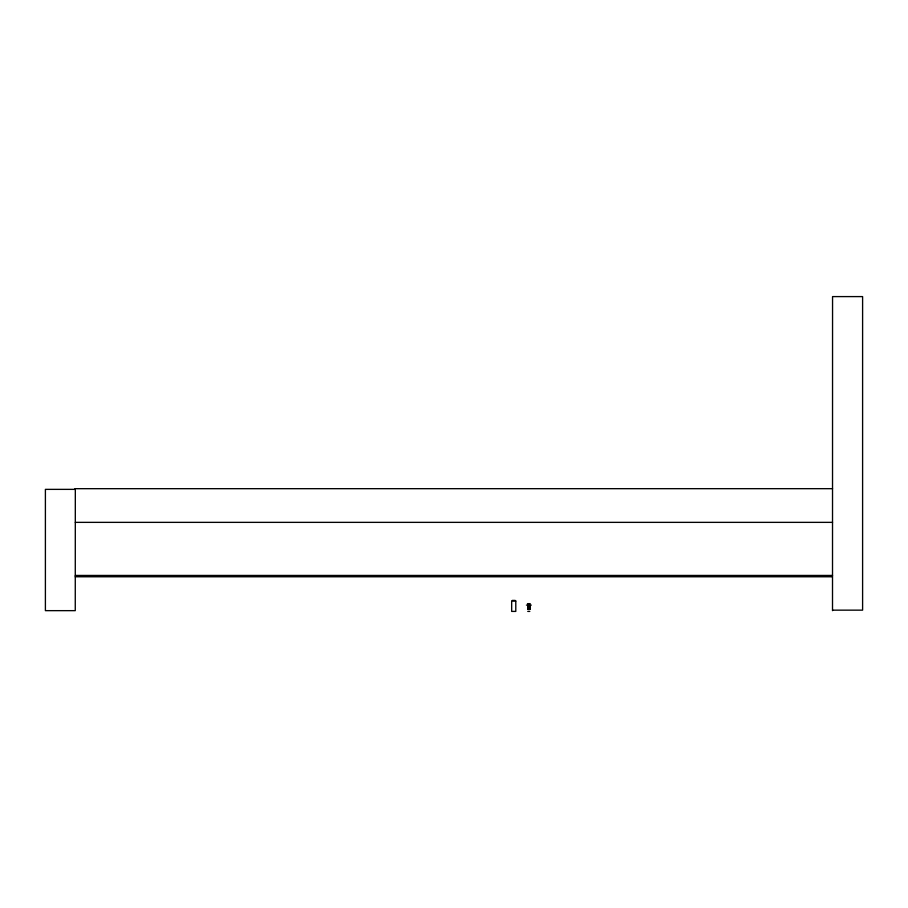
<?xml version="1.0" encoding="UTF-8"?>
<svg xmlns="http://www.w3.org/2000/svg" width="908" height="908" viewBox="0 0 908 908"><rect width="100%" height="100%" fill="white"/><g stroke="black" fill="none" stroke-linecap="round" stroke-linejoin="round"><path stroke-width="1.36" d="M531.282 605.125L526.424 605.103M530.238 603.661L527.48 603.661M527.889 605.591L529.818 605.398M529.818 606.85L528.138 606.998M527.889 608.031L529.818 607.827M529.818 607.259L528.138 607.407M527.889 608.439L529.818 608.235M527.889 609.257L527.696 605.295L529.568 605.171M530.011 605.942L528.138 606.181M530.011 606.351L528.138 606.589M530.011 607.565L528.138 607.815M530.011 608.791L528.138 609.03M530.011 609.189L528.138 609.438M75.092 488.686L832.523 488.674M75.262 489.367L45.4 489.367L45.4 610.653L75.262 610.653L75.319 488.674M75.319 522.361L832.523 522.361M75.319 575.445L832.523 575.445M75.216 576.773L832.42 576.773M512.248 600.426L515.211 600.426M832.557 610.153L862.6 610.153L862.6 296.598L832.557 296.598L832.511 610.653M527.741 611.402L529.818 611.402M529.818 605.193L529.818 609.495M515.789 601.028L511.669 601.028L511.669 611.402L515.789 611.402L515.789 601.028"/></g></svg>
